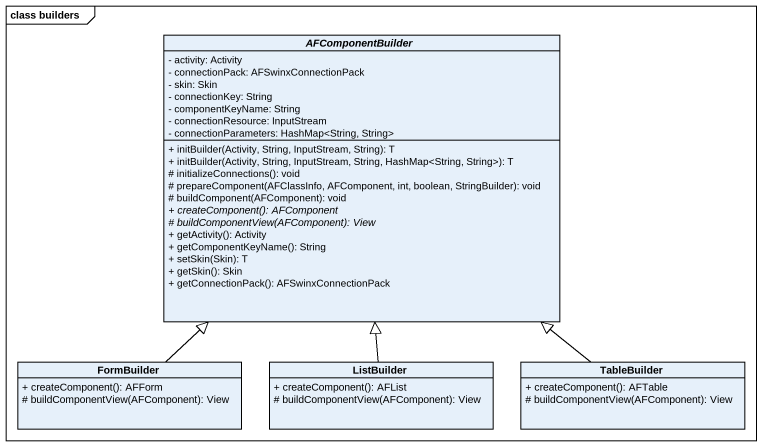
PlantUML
@startuml
mainframe class builders
hide circle
hide empty members
skinparam classAttributeIconSize 0
abstract class AFComponentBuilder {
  - activity: Activity
  - connectionPack: AFSwinxConnectionPack
  - skin: Skin
  - connectionKey: String
  - componentKeyName: String
  - connectionResource: InputStream
  - connectionParameters: HashMap<String, String>
  + initBuilder(Activity, String, InputStream, String): T
  + initBuilder(Activity, String, InputStream, String, HashMap<String, String>): T
  # initializeConnections(): void
  # prepareComponent(AFClassInfo, AFComponent, int, boolean, StringBuilder): void
  # buildComponent(AFComponent): void
  {abstract} + createComponent(): AFComponent
  {abstract} # buildComponentView(AFComponent): View
  + getActivity(): Activity
  + getComponentKeyName(): String
  + setSkin(Skin): T
  + getSkin(): Skin
  + getConnectionPack(): AFSwinxConnectionPack
}
class FormBuilder {
  + createComponent(): AFForm
  # buildComponentView(AFComponent): View
}
class ListBuilder {
  + createComponent(): AFList
  # buildComponentView(AFComponent): View
}
class TableBuilder {
  + createComponent(): AFTable
  # buildComponentView(AFComponent): View
}
FormBuilder -up-|> AFComponentBuilder
ListBuilder -up-|> AFComponentBuilder
TableBuilder -up-|> AFComponentBuilder
@enduml
